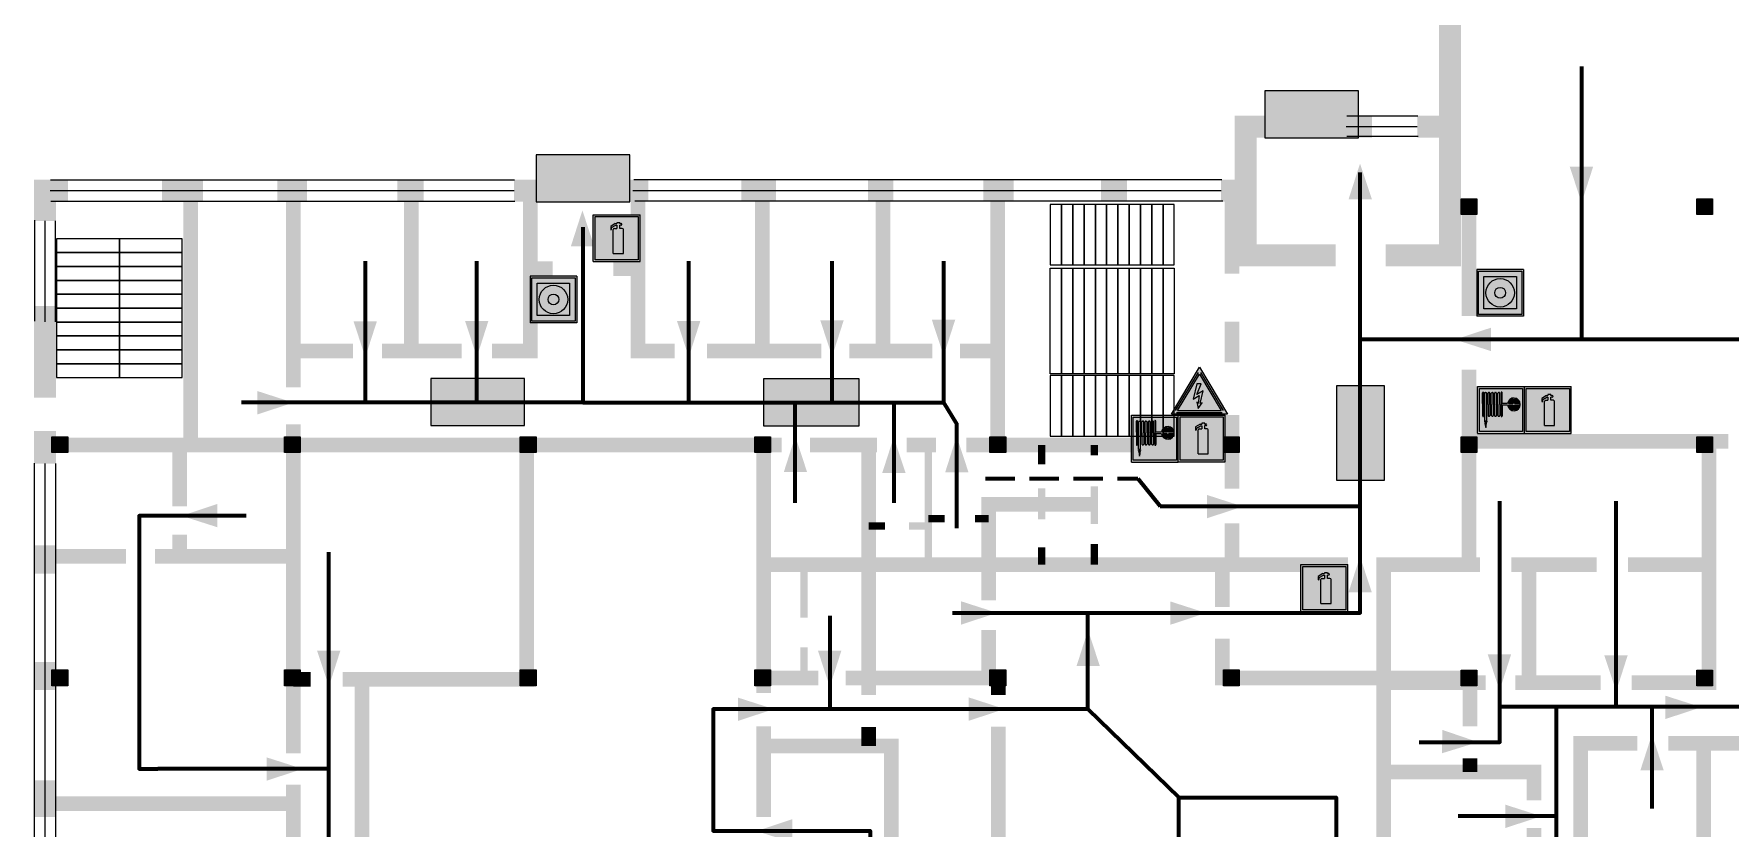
# Model space of a CAD drawing. Header units: millimetres. Extents: x 13810 to 67229, y 12374 to 21950.
# Drawn here: x 23575.4 to 23807.1, y 13911.5 to 14020 of the extents above; entities that cross this region are included whole.
import ezdxf

# ---------------------------------------------------------------- set-up
doc = ezdxf.new("R2010")
doc.units = ezdxf.units.MM
doc.linetypes.add('{ Wide Dash }', pattern=[12, 4, -2, 4, -2])
doc.layers.add('План_Штампы', color=7, linetype='Continuous')

# ---------------------------------------------------------------- blocks, each defined once
blk = doc.blocks.new('A$C54414219')
at = {"true_color": 0xffffff}
h = blk.add_hatch(color=7, dxfattribs=at)
h.paths.add_polyline_path([(2.39, -9.45), (2.39, -18.3), (11.23, -18.3), (11.23, -9.45)], flags=0)
h.paths.add_polyline_path([(10.71, -13.87, -1), (2.92, -13.87, -1)], flags=0)
h.paths.add_polyline_path([(8.3, -13.87, -1), (5.33, -13.87, -1)], flags=0)
h.paths.add_polyline_path([(0.41, -7.47), (0.41, -20.27), (13.21, -20.27), (13.21, -7.47)])
h.paths.add_polyline_path([(0.92, -19.77), (12.71, -19.77), (12.71, -7.98), (0.92, -7.98)], flags=16)
h.paths.add_polyline_path([(11.23, -9.45), (11.23, -18.3), (2.39, -18.3), (2.39, -9.45)], flags=0)
at = {"lineweight": 5}
h = blk.add_hatch(color=242, dxfattribs=at)
h.paths.add_polyline_path([(12.71, -7.98), (0.92, -7.98), (0.92, -19.77), (12.71, -19.77)])
h.paths.add_polyline_path([(11.23, -18.3), (2.39, -18.3), (2.39, -9.45), (11.23, -9.45)], flags=16)
h.paths.add_polyline_path([(10.71, -13.87, -1), (2.92, -13.87, -1)], flags=0)
h.paths.add_polyline_path([(8.3, -13.87, -1), (5.33, -13.87, -1)], flags=0)
at = {"true_color": 0xffffff}
h = blk.add_hatch(color=7, dxfattribs=at)
h.paths.add_polyline_path([(2.39, -9.45), (2.39, -18.3), (11.23, -18.3), (11.23, -9.45)])
h.paths.add_polyline_path([(10.71, -13.87, -1), (2.92, -13.87, -1)], flags=16)
h.paths.add_polyline_path([(8.3, -13.87, -1), (5.33, -13.87, -1)], flags=0)
at = {"lineweight": 5}
h = blk.add_hatch(color=242, dxfattribs=at)
h.paths.add_polyline_path([(2.92, -13.87, 1), (10.71, -13.87, 1)])
h.paths.add_polyline_path([(8.3, -13.87, -1), (5.33, -13.87, -1)], flags=16)
at = {"color": 242, "lineweight": 5}
for p, q in [((0.41, -20.27), (0.41, -7.47)), ((0.41, -7.47), (13.21, -7.47)), ((0.41, -7.47), (13.21, -7.47)), ((13.21, -20.27), (13.21, -7.47)), ((0.41, -20.27), (13.21, -20.27))]:
    blk.add_line(p, q, dxfattribs=at)
for points in [[(0.92, -7.98), (12.71, -7.98), (12.71, -19.77), (0.92, -19.77)], [(2.39, -9.45), (11.23, -9.45), (11.23, -18.3), (2.39, -18.3)]]:
    blk.add_lwpolyline(points, close=True, dxfattribs=at)
for radius in [3.89, 1.49]:
    blk.add_circle((6.81, -13.87), radius, dxfattribs=at)
blk = doc.blocks.new('A$C37112FD5')
at = {"true_color": 0xf5f5ff}
h = blk.add_hatch(color=7, dxfattribs=at)
h.dxf.hatch_style = 1
h.paths.add_polyline_path([(12.8, -7.4), (0, -7.4), (0, -20.2), (12.8, -20.2)])
h.paths.add_polyline_path([(12.29, -7.91), (12.29, -19.69), (0.51, -19.69), (0.51, -7.91)], flags=16)
h.paths.add_polyline_path([(4.98, -9.04, -0.42597), (5.17, -9.22), (5.17, -12.25), (5.17, -15.29, -0.432244), (4.98, -15.47), (4.83, -15.47, -0.42597), (4.64, -15.29), (4.64, -12.25), (4.64, -9.22, -0.432244), (4.83, -9.04)], flags=0)
h.paths.add_polyline_path([(4.28, -9.22), (4.28, -12.25), (4.28, -15.29, -0.432244), (4.09, -15.47), (3.94, -15.47, -0.42597), (3.75, -15.29), (3.75, -12.25), (3.75, -9.22, -0.432244), (3.94, -9.04), (4.09, -9.04, -0.42597)], flags=0)
h.paths.add_polyline_path([(5.72, -9.04), (5.87, -9.04, -0.42597), (6.06, -9.22), (6.06, -12.25), (6.06, -15.29, -0.432244), (5.87, -15.47), (5.72, -15.47, -0.42597), (5.53, -15.29), (5.53, -12.25), (5.53, -9.22, -0.432244)], flags=0)
h.paths.add_polyline_path([(6.42, -8.9), (6.5, -8.9, -0.42597), (6.69, -9.08), (6.69, -12.03), (8.21, -12.03, -15.824349), (8.21, -12.47), (6.69, -12.47), (6.69, -15.42, -0.432244), (6.5, -15.6), (6.42, -15.6)], flags=0)
h.paths.add_polyline_path([(3.39, -9.22), (3.39, -12.25), (3.39, -15.29, -0.432244), (3.2, -15.47), (3.05, -15.47, -0.42597), (2.85, -15.29), (2.85, -12.25), (2.85, -9.22, -0.432244), (3.05, -9.04), (3.2, -9.04, -0.42597)], flags=0)
h.paths.add_polyline_path([(2.5, -9.22), (2.5, -16.71), (1.96, -16.71), (1.96, -9.22, -0.432244), (2.15, -9.04), (2.31, -9.04, -0.42597)], flags=0)
h.paths.add_polyline_path([(1.61, -8.9), (1.61, -15.6), (1.57, -15.6, -0.42597), (1.37, -15.42), (1.37, -12.03), (1.37, -9.09, -0.432244), (1.57, -8.9)], flags=0)
h.paths.add_polyline_path([(9.76, -10.81), (9.76, -12.03), (8.49, -12.03, -0.336371)], flags=0)
h.paths.add_polyline_path([(8.49, -12.47), (9.76, -12.47), (9.76, -13.7, -0.336371)], flags=0)
h.paths.add_polyline_path([(10.11, -10.81, -0.336371), (11.38, -12.03), (10.11, -12.03)], flags=0)
h.paths.add_polyline_path([(10.11, -12.47), (11.38, -12.47, -0.336371), (10.11, -13.7)], flags=0)
h.paths.add_polyline_path([(2.5, -16.84), (2.5, -17.05), (1.97, -17.05), (1.97, -16.84)], flags=0)
h.paths.add_polyline_path([(2.5, -17.24, -0.033778), (2.24, -18.6, -0.033778), (1.97, -17.24)], flags=0)
h = blk.add_hatch(color=242)
h.dxf.hatch_style = 1
h.paths.add_polyline_path([(12.29, -7.91), (0.51, -7.91), (0.51, -19.69), (12.29, -19.69)])
h.paths.add_polyline_path([(6.42, -15.6), (6.42, -8.9), (6.5, -8.9, -0.42597), (6.69, -9.08), (6.69, -12.03), (8.21, -12.03, -15.824349), (8.21, -12.47), (6.69, -12.47), (6.69, -15.42, -0.432244), (6.5, -15.6)], flags=16)
h.paths.add_polyline_path([(5.87, -15.47), (5.72, -15.47, -0.42597), (5.53, -15.29), (5.53, -12.25), (5.53, -9.22, -0.432244), (5.72, -9.04), (5.87, -9.04, -0.42597), (6.06, -9.22), (6.06, -12.25), (6.06, -15.29, -0.432244)], flags=16)
h.paths.add_polyline_path([(4.98, -15.47), (4.83, -15.47, -0.42597), (4.64, -15.29), (4.64, -12.25), (4.64, -9.22, -0.432244), (4.83, -9.04), (4.98, -9.04, -0.42597), (5.17, -9.22), (5.17, -12.25), (5.17, -15.29, -0.432244)], flags=16)
h.paths.add_polyline_path([(4.09, -15.47), (3.94, -15.47, -0.42597), (3.75, -15.29), (3.75, -12.25), (3.75, -9.22, -0.432244), (3.94, -9.04), (4.09, -9.04, -0.42597), (4.28, -9.22), (4.28, -12.25), (4.28, -15.29, -0.432244)], flags=16)
h.paths.add_polyline_path([(3.2, -15.47), (3.05, -15.47, -0.42597), (2.85, -15.29), (2.85, -12.25), (2.85, -9.22, -0.432244), (3.05, -9.04), (3.2, -9.04, -0.42597), (3.39, -9.22), (3.39, -12.25), (3.39, -15.29, -0.432244)], flags=16)
h.paths.add_polyline_path([(2.5, -17.05), (1.97, -17.05), (1.97, -16.84), (2.5, -16.84)], flags=16)
h.paths.add_polyline_path([(2.5, -17.24, -0.033778), (2.24, -18.6, -0.033778), (1.97, -17.24)], flags=16)
h.paths.add_polyline_path([(2.5, -16.71), (1.96, -16.71), (1.96, -9.22, -0.432244), (2.15, -9.04), (2.31, -9.04, -0.42597), (2.5, -9.22)], flags=16)
h.paths.add_polyline_path([(1.61, -15.6), (1.57, -15.6, -0.42597), (1.37, -15.42), (1.37, -12.03), (1.37, -9.09, -0.432244), (1.57, -8.9), (1.61, -8.9)], flags=16)
h.paths.add_polyline_path([(8.49, -12.47), (9.76, -12.47), (9.76, -13.7, -0.336371)], flags=0)
h.paths.add_polyline_path([(10.11, -13.7), (10.11, -12.47), (11.38, -12.47, -0.336371)], flags=0)
h.paths.add_polyline_path([(8.49, -12.03, -0.336371), (9.76, -10.81), (9.76, -12.03)], flags=0)
h.paths.add_polyline_path([(10.11, -12.03), (10.11, -10.81, -0.336371), (11.38, -12.03)], flags=0)
h = blk.add_hatch(color=7, dxfattribs=at)
h.dxf.hatch_style = 1
h.paths.add_polyline_path([(1.61, -8.9), (1.57, -8.9, 0.432244), (1.37, -9.09), (1.37, -12.03), (1.37, -15.42, 0.42597), (1.57, -15.6), (1.61, -15.6)])
h.paths.add_polyline_path([(2.5, -9.22, 0.42597), (2.31, -9.04), (2.15, -9.04, 0.432244), (1.96, -9.22), (1.96, -16.71), (2.5, -16.71)])
h.paths.add_polyline_path([(2.5, -16.84), (1.97, -16.84), (1.97, -17.05), (2.5, -17.05)])
h.paths.add_polyline_path([(2.5, -17.24), (1.97, -17.24, 0.033778), (2.24, -18.6, 0.033778)])
h.paths.add_polyline_path([(3.39, -12.25), (3.39, -9.22, 0.42597), (3.2, -9.04), (3.05, -9.04, 0.432244), (2.85, -9.22), (2.85, -12.25), (2.85, -15.29, 0.42597), (3.05, -15.47), (3.2, -15.47, 0.432244), (3.39, -15.29)])
h.paths.add_polyline_path([(4.28, -12.25), (4.28, -9.22, 0.42597), (4.09, -9.04), (3.94, -9.04, 0.432244), (3.75, -9.22), (3.75, -12.25), (3.75, -15.29, 0.42597), (3.94, -15.47), (4.09, -15.47, 0.432244), (4.28, -15.29)])
h.paths.add_polyline_path([(5.17, -12.25), (5.17, -9.22, 0.42597), (4.98, -9.04), (4.83, -9.04, 0.432244), (4.64, -9.22), (4.64, -12.25), (4.64, -15.29, 0.42597), (4.83, -15.47), (4.98, -15.47, 0.432244), (5.17, -15.29)])
h.paths.add_polyline_path([(6.06, -12.25), (6.06, -9.22, 0.42597), (5.87, -9.04), (5.72, -9.04, 0.432244), (5.53, -9.22), (5.53, -12.25), (5.53, -15.29, 0.42597), (5.72, -15.47), (5.87, -15.47, 0.432244), (6.06, -15.29)])
h.paths.add_polyline_path([(6.69, -12.47), (8.21, -12.47, 15.824349), (8.21, -12.03), (6.69, -12.03), (6.69, -9.08, 0.42597), (6.5, -8.9), (6.42, -8.9), (6.42, -15.6), (6.5, -15.6, 0.432244), (6.69, -15.42)])
h.paths.add_polyline_path([(8.49, -12.47), (9.76, -12.47), (9.76, -13.7, -0.336371)], flags=16)
h.paths.add_polyline_path([(8.49, -12.03, -0.336371), (9.76, -10.81), (9.76, -12.03)], flags=16)
h.paths.add_polyline_path([(10.11, -12.47), (11.38, -12.47, -0.336371), (10.11, -13.7)], flags=16)
h.paths.add_polyline_path([(10.11, -12.03), (10.11, -10.81, -0.336371), (11.38, -12.03)], flags=16)
h = blk.add_hatch(color=242)
h.dxf.hatch_style = 1
h.paths.add_polyline_path([(9.76, -10.81, 0.336371), (8.49, -12.03), (9.76, -12.03)])
h.paths.add_polyline_path([(10.11, -10.81), (10.11, -12.03), (11.38, -12.03, 0.336371)])
h.paths.add_polyline_path([(11.38, -12.47), (10.11, -12.47), (10.11, -13.7, 0.336371)])
h.paths.add_polyline_path([(9.76, -12.47), (8.49, -12.47, 0.336371), (9.76, -13.7)])
at = {"color": 242, "lineweight": 5}
for p, q in [((0, -20.2), (0, -7.4)), ((0, -7.4), (12.8, -7.4)), ((1.37, -12.03), (1.37, -9.08)), ((1.57, -8.9), (1.61, -8.9)), ((1.61, -8.9), (1.61, -15.6)), ((1.96, -16.71), (1.96, -9.22)), ((2.15, -9.04), (2.31, -9.04)), ((2.5, -16.71), (2.5, -9.22)), ((2.85, -12.25), (2.85, -9.22)), ((3.05, -9.04), (3.2, -9.04)), ((3.39, -12.25), (3.39, -9.22)), ((3.75, -12.25), (3.75, -9.22)), ((3.94, -9.04), (4.09, -9.04)), ((4.28, -12.25), (4.28, -9.22)), ((4.64, -12.25), (4.64, -9.22)), ((4.83, -9.04), (4.98, -9.04)), ((5.17, -12.25), (5.17, -9.22)), ((5.53, -12.25), (5.53, -9.22)), ((5.72, -9.04), (5.87, -9.04)), ((6.06, -12.25), (6.06, -9.22)), ((6.42, -8.9), (6.42, -15.6)), ((6.5, -8.9), (6.42, -8.9)), ((6.69, -12.03), (6.69, -9.08)), ((12.8, -20.2), (12.8, -7.4)), ((1.37, -12.03), (1.37, -15.42)), ((2.85, -12.25), (2.85, -15.29)), ((3.39, -12.25), (3.39, -15.29)), ((3.75, -12.25), (3.75, -15.29)), ((4.28, -12.25), (4.28, -15.29)), ((4.64, -12.25), (4.64, -15.29)), ((5.17, -12.25), (5.17, -15.29)), ((5.53, -12.25), (5.53, -15.29)), ((6.06, -12.25), (6.06, -15.29)), ((8.21, -12.03), (6.69, -12.03)), ((8.21, -12.47), (6.69, -12.47)), ((6.69, -12.47), (6.69, -15.42)), ((9.76, -12.03), (8.49, -12.03)), ((9.76, -12.47), (8.49, -12.47)), ((9.76, -10.81), (9.76, -12.03)), ((9.76, -12.47), (9.76, -13.7)), ((10.11, -10.81), (10.11, -12.03)), ((11.38, -12.03), (10.11, -12.03)), ((11.38, -12.47), (10.11, -12.47)), ((10.11, -12.47), (10.11, -13.7)), ((1.57, -15.6), (1.61, -15.6)), ((1.96, -16.71), (2.5, -16.71)), ((1.97, -16.84), (2.5, -16.84)), ((1.97, -17.05), (1.97, -16.84)), ((2.5, -17.05), (1.97, -17.05)), ((1.97, -17.24), (2.5, -17.24)), ((2.5, -16.84), (2.5, -17.05)), ((3.05, -15.47), (3.2, -15.47)), ((3.94, -15.47), (4.09, -15.47)), ((4.83, -15.47), (4.98, -15.47)), ((5.72, -15.47), (5.87, -15.47)), ((6.42, -15.6), (6.5, -15.6)), ((0, -20.2), (12.8, -20.2))]:
    blk.add_line(p, q, dxfattribs=at)
blk.add_lwpolyline([(0.51, -7.91), (12.29, -7.91), (12.29, -19.69), (0.51, -19.69)], close=True, dxfattribs=at)
for centre, radius, start, end in [((1.56, -9.09), 0.182, 87.1027, 180.6071), ((2.15, -9.22), 0.182, 87.1027, 180.6071), ((2.32, -9.22), 0.182, 359.3929, 92.8973), ((3.04, -9.22), 0.182, 87.1027, 180.6071), ((3.21, -9.22), 0.182, 359.3929, 92.8973), ((3.93, -9.22), 0.182, 87.1027, 180.6071), ((4.1, -9.22), 0.182, 359.3929, 92.8973), ((4.82, -9.22), 0.182, 87.1027, 180.6071), ((4.99, -9.22), 0.182, 359.3929, 92.8973), ((5.71, -9.22), 0.182, 87.1027, 180.6071), ((5.88, -9.22), 0.182, 359.3929, 92.8973), ((6.51, -9.09), 0.182, 359.3929, 92.8973), ((9.93, -12.25), 1.74, 187.2319, 172.7681), ((9.93, -12.25), 1.46, 96.9927, 171.3585), ((9.93, -12.25), 1.46, 188.6415, 263.0073), ((9.93, -12.25), 1.46, 8.6415, 83.0073), ((9.93, -12.25), 1.46, 276.9927, 351.3585), ((1.56, -15.42), 0.182, 179.3929, 272.8973), ((12.17, -15.98), 10.27, 187.041, 194.7793), ((-7.7, -15.98), 10.27, 345.2207, 352.959), ((3.04, -15.29), 0.182, 179.3929, 272.8973), ((3.21, -15.29), 0.182, 267.1027, 0.6071), ((3.93, -15.29), 0.182, 179.3929, 272.8973), ((4.1, -15.29), 0.182, 267.1027, 0.6071), ((4.82, -15.29), 0.182, 179.3929, 272.8973), ((4.99, -15.29), 0.182, 267.1027, 0.6071), ((5.71, -15.29), 0.182, 179.3929, 272.8973), ((5.88, -15.29), 0.182, 267.1027, 0.6071), ((6.51, -15.42), 0.182, 267.1027, 0.6071)]:
    blk.add_arc(centre, radius, start, end, dxfattribs=at)
blk = doc.blocks.new('A$C3AD82952')
at = {"true_color": 0xf5f5ff}
h = blk.add_hatch(color=7, dxfattribs=at)
h.dxf.hatch_style = 1
h.paths.add_polyline_path([(8.21, 8.73, 0.414214), (7.89, 9.05), (7.22, 9.05), (7.22, 9.92), (7.59, 9.92, 1), (7.57, 10.36), (7.22, 10.36), (7.22, 10.6), (6.43, 10.6), (6.43, 10.36), (6.01, 10.36), (4.74, 9.59), (4.74, 8.69), (4.98, 8.73), (4.98, 9.26), (6.12, 9.91), (6.43, 9.91), (6.43, 9.05), (5.76, 9.05, 0.414214), (5.44, 8.73), (5.44, 2.2), (8.21, 2.2)], flags=0)
h.paths.add_polyline_path([(12.8, 12.8), (0, 12.8), (0, 0), (12.8, 0)])
h.paths.add_polyline_path([(0.51, 12.29), (12.29, 12.29), (12.29, 0.51), (0.51, 0.51)], flags=16)
h.paths.add_polyline_path([(4.74, 9.59), (6.01, 10.36), (6.43, 10.36), (6.43, 10.6), (7.22, 10.6), (7.22, 10.36), (7.59, 10.36, -0.94586), (7.59, 9.92), (7.22, 9.92), (7.22, 9.05), (7.89, 9.05, -0.414214), (8.21, 8.73), (8.21, 2.2), (5.44, 2.2), (5.44, 8.73, -0.414214), (5.76, 9.05), (6.43, 9.05), (6.43, 9.91), (6.12, 9.91), (4.98, 9.26), (4.98, 8.73), (4.74, 8.69)], flags=0)
h = blk.add_hatch(color=242)
h.dxf.hatch_style = 1
h.paths.add_polyline_path([(12.29, 12.29), (0.51, 12.29), (0.51, 0.51), (12.29, 0.51)])
h.paths.add_polyline_path([(4.74, 8.69), (4.74, 9.59), (6.01, 10.36), (6.43, 10.36), (6.43, 10.6), (7.22, 10.6), (7.22, 10.36), (7.59, 10.36, -0.94586), (7.59, 9.92), (7.22, 9.92), (7.22, 9.05), (7.89, 9.05, -0.414214), (8.21, 8.73), (8.21, 2.2), (5.44, 2.2), (5.44, 8.73, -0.414214), (5.76, 9.05), (6.43, 9.05), (6.43, 9.91), (6.12, 9.91), (4.98, 9.26), (4.98, 8.73)], flags=16)
h = blk.add_hatch(color=7, dxfattribs=at)
h.dxf.hatch_style = 1
h.paths.add_polyline_path([(8.21, 8.73, 0.414214), (7.89, 9.05), (7.22, 9.05), (7.22, 9.92), (7.59, 9.92, 1), (7.57, 10.36), (7.22, 10.36), (7.22, 10.6), (6.43, 10.6), (6.43, 10.36), (6.01, 10.36), (4.74, 9.59), (4.74, 8.69), (4.98, 8.73), (4.98, 9.26), (6.12, 9.91), (6.43, 9.91), (6.43, 9.05), (5.76, 9.05, 0.414214), (5.44, 8.73), (5.44, 2.2), (8.21, 2.2)])
at = {"color": 242, "lineweight": 5}
for p, q in [((0, 0), (0, 12.8)), ((0, 12.8), (12.8, 12.8)), ((6.01, 10.36), (4.74, 9.59)), ((4.74, 9.59), (4.74, 8.69)), ((4.98, 9.26), (6.12, 9.91)), ((6.01, 10.36), (6.43, 10.36)), ((6.12, 9.91), (6.43, 9.91)), ((7.22, 10.6), (6.43, 10.6)), ((6.43, 10.6), (6.43, 10.36)), ((6.43, 9.91), (6.43, 9.05)), ((7.22, 10.36), (7.22, 10.6)), ((7.59, 10.36), (7.22, 10.36)), ((7.22, 9.05), (7.22, 9.92)), ((7.59, 9.92), (7.22, 9.92)), ((12.8, 0), (12.8, 12.8)), ((4.74, 8.69), (4.98, 8.73)), ((4.98, 8.73), (4.98, 9.26)), ((5.44, 2.2), (5.44, 8.73)), ((5.76, 9.05), (6.43, 9.05)), ((7.89, 9.05), (7.22, 9.05)), ((8.21, 2.2), (8.21, 8.73)), ((0, 0), (12.8, 0)), ((5.44, 2.2), (8.21, 2.2))]:
    blk.add_line(p, q, dxfattribs=at)
blk.add_lwpolyline([(0.51, 12.29), (12.29, 12.29), (12.29, 0.51), (0.51, 0.51)], close=True, dxfattribs=at)
for centre, radius, start, end in [((7.58, 10.14), 0.223, 273.1875, 86.8125), ((5.76, 8.73), 0.32, 90, 180), ((7.89, 8.73), 0.32, 0, 90)]:
    blk.add_arc(centre, radius, start, end, dxfattribs=at)
blk = doc.blocks.new('A$C32E8229D')
at = {"true_color": 0xffffff}
blk.add_hatch(color=7, dxfattribs=at).paths.add_polyline_path([(0, 0), (0, -8), (16, -8), (16, 0)])
h = blk.add_hatch(color=126)
h.paths.add_polyline_path([(0.2, -0.2), (15.8, -0.2), (15.8, -7.8), (0.2, -7.8)])
h.paths.add_polyline_path([(13.49, -2.05), (12.08, -2.05), (11.37, -2.63, 0.162397), (11.29, -2.84), (11.29, -3.63), (10.35, -3.63), (10.35, -4.05), (11.68, -4.05), (11.68, -3.48), (12.26, -4.28), (11.29, -5.1), (11.29, -6.78), (11.85, -6.78), (11.85, -5.44), (12.8, -4.64), (12.8, -5.94), (14.46, -5.94), (14.46, -5.39), (13.45, -5.39), (13.45, -3.97), (12.46, -2.59), (13.15, -2.59), (13.69, -3.34), (14.18, -3)], flags=16)
h.paths.add_polyline_path([(10.74, -1.82, 1), (11.8, -1.82, 1)], flags=16)
h.paths.add_polyline_path([(9.39, -3.59), (5.99, -3.59), (6.56, -3.03), (5.91, -3.03), (5.1, -3.83), (5.91, -4.64), (6.56, -4.64), (5.99, -4.09), (9.39, -4.09)], flags=16)
h.paths.add_polyline_path([(4.29, -1.08), (1.72, -1.08), (1.72, -6.6), (4.29, -6.6)], flags=16)
at = {"color": 126}
blk.add_lwpolyline([(16, -8), (0, -8), (0, 0), (16, 0)], close=True, dxfattribs=at)
blk = doc.blocks.new('A$C7B4425F7')
at = {"true_color": 0xffffff}
blk.add_hatch(color=7, dxfattribs=at).paths.add_polyline_path([(0, 0), (-16, 0), (-16, -8), (0, -8)])
h = blk.add_hatch(color=126)
h.paths.add_polyline_path([(-0.2, -0.2), (-15.8, -0.2), (-15.8, -7.8), (-0.2, -7.8)])
h.paths.add_polyline_path([(-11.76, -2.03), (-11.76, -3.66), (-11.17, -3.66, -0.568275), (-11.17, -6.18), (-12.58, -6.18), (-12.58, -2.03)], flags=16)
h.paths.add_polyline_path([(-13.33, -4.12, -0.495768), (-13.59, -6.18), (-15.03, -6.18), (-15.03, -2.03), (-13.59, -2.03, -0.487973)], flags=16)
h.paths.add_polyline_path([(-10.25, -2.03), (-9.48, -2.03), (-9.48, -6.18), (-10.25, -6.18)], flags=16)
h.paths.add_polyline_path([(-13.84, -3.69), (-14.24, -3.69), (-14.24, -3.03), (-13.9, -3.03, -0.692621)], flags=0)
h.paths.add_polyline_path([(-9.15, -2.03), (-8.4, -2.03), (-8.04, -3.07), (-7.68, -2.03), (-6.93, -2.03), (-7.64, -4.1), (-6.93, -6.18), (-7.68, -6.18), (-8.04, -5.14), (-8.4, -6.18), (-9.15, -6.18), (-8.44, -4.1)], flags=16)
h.paths.add_polyline_path([(-11.76, -4.46), (-11.42, -4.46, -0.692621), (-11.36, -5.12), (-11.76, -5.12)], flags=0)
h.paths.add_polyline_path([(-13.9, -5.2), (-14.24, -5.2), (-14.24, -4.55), (-13.84, -4.55, -0.708038)], flags=0)
edge = h.paths.add_edge_path(flags=16)
edge.add_ellipse((-5.51, -4.08), major_axis=(0, 2.05), ratio=0.586184, start_angle=0, end_angle=360)
edge = h.paths.add_edge_path(flags=0)
edge.add_ellipse((-5.51, -4.08), major_axis=(0, 1.14), ratio=0.454828, start_angle=0, end_angle=360)
h.paths.add_polyline_path([(-4.13, -4.96, 0.377264), (-3.48, -4.52, 0.0555), (-3.16, -2.03), (-1.66, -2.03), (-1.66, -4.96), (-0.96, -4.96), (-0.96, -7.01), (-1.75, -7.01), (-1.75, -6.18), (-3.3, -6.18), (-3.3, -7.02), (-4.13, -7.02)], flags=16)
h.paths.add_polyline_path([(-2.73, -2.91), (-2.28, -2.91), (-2.28, -4.96), (-3.05, -4.96, 0.079136)], flags=0)
at = {"color": 126}
blk.add_lwpolyline([(-16, -8), (0, -8), (0, 0), (-16, 0)], close=True, dxfattribs=at)
blk = doc.blocks.new('A$C3E6D3DDE')
at = {"lineweight": 5}
h = blk.add_hatch(color=40, dxfattribs=at)
h.paths.add_polyline_path([(24.1, 1.45), (16.46, -11.35), (31.74, -11.35)])
h.paths.add_polyline_path([(24.09, -0.46), (30.03, -10.41), (18.14, -10.41)], flags=16)
h.paths.add_polyline_path([(24.54, -3.08), (23.41, -6.02), (25.13, -5.01), (24.33, -8.5), (24.82, -8.27), (23.79, -9.86), (23.4, -8.04), (23.8, -8.43), (24.04, -6.29), (22.39, -7.25), (23.44, -3.08)], flags=0)
h = blk.add_hatch(color=256, dxfattribs=at)
h.paths.add_polyline_path([(24.37, 0.03, 0.567511), (23.82, 0.03), (17.59, -10.4, 0.582454), (17.86, -10.88), (30.32, -10.88, 0.582149), (30.6, -10.4)])
h.paths.add_polyline_path([(24.09, -0.46), (18.14, -10.41), (30.03, -10.41)], flags=16)
h.paths.add_polyline_path([(24.54, -3.08), (23.41, -6.02), (25.13, -5.01), (24.33, -8.5), (24.82, -8.27), (23.79, -9.86), (23.4, -8.04), (23.8, -8.43), (24.04, -6.29), (22.39, -7.25), (23.44, -3.08)], flags=0)
h = blk.add_hatch(color=40, dxfattribs=at)
h.paths.add_polyline_path([(24.09, -0.46), (18.14, -10.41), (30.03, -10.41)])
h.paths.add_polyline_path([(24.82, -8.27), (23.79, -9.86), (23.4, -8.04), (23.8, -8.43), (24.04, -6.29), (22.39, -7.25), (23.44, -3.08), (24.54, -3.08), (23.41, -6.02), (25.13, -5.01), (24.33, -8.5)], flags=16)
at = {"color": 40, "lineweight": 5}
for p, q in [((16.46, -11.35), (24.1, 1.45)), ((24.1, 1.45), (31.74, -11.35))]:
    blk.add_line(p, q, dxfattribs=at)
at = {"lineweight": 5}
for p, q in [((17.59, -10.4), (23.82, 0.03)), ((24.37, 0.03), (30.6, -10.4)), ((18.14, -10.41), (24.09, -0.46)), ((23.44, -3.08), (22.39, -7.25)), ((23.41, -6.02), (24.54, -3.08)), ((24.54, -3.08), (23.44, -3.08)), ((24.09, -0.46), (30.03, -10.41)), ((22.39, -7.25), (24.04, -6.29)), ((23.8, -8.43), (23.4, -8.04)), ((23.4, -8.04), (23.79, -9.86)), ((25.13, -5.01), (23.41, -6.02)), ((23.79, -9.86), (24.82, -8.27)), ((24.04, -6.29), (23.8, -8.43)), ((24.33, -8.5), (25.13, -5.01)), ((24.82, -8.27), (24.33, -8.5)), ((17.86, -10.88), (30.32, -10.88)), ((18.14, -10.41), (30.03, -10.41))]:
    blk.add_line(p, q, dxfattribs=at)
at = {"color": 50, "lineweight": 5}
blk.add_line((31.74, -11.35), (16.46, -11.35), dxfattribs=at)

msp = doc.modelspace()

# ---------------------------------------------------------------- hatches: boundary and pattern name
at = {"lineweight": 0}
h = msp.add_hatch(color=256, dxfattribs=at)
h.dxf.hatch_style = 1
h.paths.add_polyline_path([(23770.34, 13995.3), (23772.5, 13995.3), (23772.5, 13997.46), (23770.34, 13997.46)])
h = msp.add_hatch(color=256, dxfattribs=at)
h.dxf.hatch_style = 1
h.paths.add_polyline_path([(23802.51, 13995.3), (23804.67, 13995.3), (23804.67, 13997.46), (23802.51, 13997.46)])
h = msp.add_hatch(color=256, dxfattribs=at)
h.dxf.hatch_style = 1
h.paths.add_polyline_path([(23577.89, 13962.8), (23580.05, 13962.8), (23580.05, 13964.95), (23577.89, 13964.95)])
h = msp.add_hatch(color=256, dxfattribs=at)
h.dxf.hatch_style = 1
h.paths.add_polyline_path([(23609.63, 13962.8), (23611.79, 13962.8), (23611.79, 13964.95), (23609.63, 13964.95)])
h = msp.add_hatch(color=256, dxfattribs=at)
h.dxf.hatch_style = 1
h.paths.add_polyline_path([(23641.84, 13962.8), (23644, 13962.8), (23644, 13964.95), (23641.84, 13964.95)])
h = msp.add_hatch(color=256, dxfattribs=at)
h.dxf.hatch_style = 1
h.paths.add_polyline_path([(23673.86, 13962.8), (23676.01, 13962.8), (23676.01, 13964.95), (23673.86, 13964.95)])
h = msp.add_hatch(color=256, dxfattribs=at)
h.dxf.hatch_style = 1
h.paths.add_polyline_path([(23705.99, 13962.8), (23708.14, 13962.8), (23708.14, 13964.95), (23705.99, 13964.95)])
h = msp.add_hatch(color=256, dxfattribs=at)
h.dxf.hatch_style = 1
h.paths.add_polyline_path([(23737.87, 13962.8), (23740.03, 13962.8), (23740.03, 13964.95), (23737.87, 13964.95)])
h = msp.add_hatch(color=256, dxfattribs=at)
h.dxf.hatch_style = 1
h.paths.add_polyline_path([(23770.34, 13962.8), (23772.5, 13962.8), (23772.5, 13964.95), (23770.34, 13964.95)])
h = msp.add_hatch(color=256, dxfattribs=at)
h.dxf.hatch_style = 1
h.paths.add_polyline_path([(23802.51, 13962.8), (23804.67, 13962.8), (23804.67, 13964.95), (23802.51, 13964.95)])
h = msp.add_hatch(color=256, dxfattribs=at)
h.dxf.hatch_style = 1
h.paths.add_polyline_path([(23577.89, 13930.96), (23580.05, 13930.96), (23580.05, 13933.12), (23577.89, 13933.12)])
h = msp.add_hatch(color=256, dxfattribs=at)
h.dxf.hatch_style = 1
h.paths.add_polyline_path([(23609.63, 13930.96), (23611.79, 13930.96), (23611.79, 13933.12), (23609.63, 13933.12)])
h = msp.add_hatch(color=256, dxfattribs=at)
h.dxf.hatch_style = 1
h.paths.add_polyline_path([(23641.84, 13930.96), (23644, 13930.96), (23644, 13933.12), (23641.84, 13933.12)])
h = msp.add_hatch(color=256, dxfattribs=at)
h.dxf.hatch_style = 1
h.paths.add_polyline_path([(23673.86, 13930.96), (23676.01, 13930.96), (23676.01, 13933.12), (23673.86, 13933.12)])
h = msp.add_hatch(color=256, dxfattribs=at)
h.dxf.hatch_style = 1
h.paths.add_polyline_path([(23705.99, 13930.96), (23708.14, 13930.96), (23708.14, 13933.12), (23705.99, 13933.12)])
h = msp.add_hatch(color=256, dxfattribs=at)
h.dxf.hatch_style = 1
h.paths.add_polyline_path([(23737.87, 13930.96), (23740.03, 13930.96), (23740.03, 13933.12), (23737.87, 13933.12)])
h = msp.add_hatch(color=256, dxfattribs=at)
h.dxf.hatch_style = 1
h.paths.add_polyline_path([(23770.34, 13930.95), (23772.5, 13930.95), (23772.5, 13933.1), (23770.34, 13933.1)])
h = msp.add_hatch(color=256, dxfattribs=at)
h.dxf.hatch_style = 1
h.paths.add_polyline_path([(23802.51, 13930.95), (23804.67, 13930.95), (23804.67, 13933.1), (23802.51, 13933.1)])

# ---------------------------------------------------------------- linework, layer by layer
for points, const_width in [([(23768.8, 14007.28), (23768.8, 14062.78), (23773.48, 14062.78)], 3), ([(23737.54, 13998.54), (23740.9, 13998.54), (23740.9, 14007.28), (23745.63, 14007.28)], 3), ([(23753.93, 14007.28), (23758.16, 14007.28)], 3), ([(23764.34, 14007.28), (23768.8, 14007.28), (23768.8, 13989.73), (23760.03, 13989.73)], 3), ([(23596.85, 13963.85), (23596.85, 13999.67)], 2), ([(23576.92, 13994.42), (23576.92, 13998.54), (23580.06, 13998.54)], 3), ([(23592.91, 13998.54), (23598.51, 13998.54)], 3), ([(23608.67, 13998.54), (23612.7, 13998.54)], 3), ([(23619.02, 13976.68), (23610.83, 13976.68), (23610.83, 13971.72), (23610.83, 13998.54)], 2), ([(23625.04, 13998.54), (23628.67, 13998.54)], 3), ([(23626.98, 13976.68), (23626.98, 13998.23)], 2), ([(23646.28, 13987.9), (23643.22, 13987.9), (23643.22, 13999.05), (23643.22, 13976.68), (23638, 13976.68)], 2), ([(23641, 13998.54), (23646.89, 13998.54)], 3), ([(23654.63, 13998.54), (23659.31, 13998.54)], 3), ([(23662.93, 13976.68), (23657.9, 13976.68), (23657.9, 13999.02)], 2), ([(23672.05, 13998.54), (23676.77, 13998.54)], 3), ([(23674.9, 13976.68), (23674.9, 13998.54)], 2), ([(23689.32, 13998.54), (23692.8, 13998.54)], 3), ([(23691.38, 13976.68), (23691.38, 13998.54)], 2), ([(23707.05, 13963.85), (23707.05, 13999.29), (23707.05, 13976.68), (23701.88, 13976.68)], 2), ([(23705.1, 13998.54), (23709.23, 13998.54)], 3), ([(23721.15, 13998.54), (23724.72, 13998.54)], 3), ([(23739.06, 13987.25), (23739.06, 13998.04)], 2), ([(23753.19, 13989.73), (23740.9, 13989.73), (23740.9, 13998.54)], 3), ([(23771.42, 13981.43), (23771.42, 13996.14)], 2), ([(23657.9, 13987.9), (23654.55, 13987.9)], 2), ([(23576.92, 13970.32), (23576.92, 13982.83)], 3), ([(23739.06, 13975.11), (23739.06, 13980.67)], 2), ([(23633.86, 13976.68), (23622.98, 13976.68)], 2), ([(23682.94, 13976.68), (23667.33, 13976.68)], 2), ([(23698.11, 13976.68), (23686.8, 13976.68)], 2), ([(23806.82, 13964.32), (23771.42, 13964.32), (23771.42, 13974.14)], 2), ([(23702.76, 13963.85), (23739.06, 13963.85), (23739.06, 13967.91)], 2), ([(23576.92, 13961.3), (23576.92, 13965.77)], 3), ([(23610.83, 13966.64), (23610.83, 13921.72)], 2), ([(23677.56, 13963.85), (23576.61, 13963.85)], 2), ([(23595.32, 13963.85), (23595.32, 13955.46)], 2), ([(23620.22, 13931.83), (23642.72, 13931.83), (23642.72, 13963.99)], 2), ([(23675.08, 13930), (23675.08, 13963.85), (23677.56, 13963.85)], 2), ([(23681.39, 13963.85), (23690.55, 13963.85)], 2), ([(23689.43, 13929.7), (23689.43, 13963.85)], 2), ([(23694.59, 13963.85), (23698.64, 13963.85)], 2), ([(23697.57, 13963.85), (23697.57, 13947.51), (23697.57, 13947.51), (23697.57, 13952.79), (23694.91, 13952.79)], 1), ([(23713.06, 13963.85), (23713.06, 13961.19)], 1), ([(23720.22, 13963.85), (23720.22, 13962.44)], 1), ([(23739.06, 13963.85), (23739.06, 13957.89)], 2), ([(23771.42, 13964.32), (23771.42, 13947.51), (23772.9, 13947.51)], 2), ([(23804.2, 13947.51), (23804.2, 13964.32)], 2), ([(23720.22, 13958.21), (23720.22, 13953.06)], 1), ([(23720.22, 13955.72), (23705.8, 13955.72), (23705.8, 13942.64)], 2), ([(23713.06, 13957.94), (23713.06, 13953.71)], 1), ([(23697.57, 13953.78), (23699.78, 13953.78)], 1), ([(23705.8, 13953.78), (23703.93, 13953.78)], 1), ([(23739.06, 13947.51), (23739.06, 13953.12)], 2), ([(23595.32, 13948.62), (23595.32, 13951.59)], 2), ([(23689.43, 13952.79), (23691.67, 13952.79)], 1), ([(23576.92, 13946.28), (23576.92, 13950.14)], 3), ([(23588.01, 13948.62), (23577.15, 13948.62)], 2), ([(23610.83, 13948.62), (23591.96, 13948.62)], 2), ([(23713.06, 13947.51), (23713.06, 13949.87)], 1), ([(23720.22, 13947.51), (23720.22, 13950.3)], 1), ([(23754.87, 13947.51), (23675.08, 13947.51)], 2), ([(23680.58, 13947.51), (23680.58, 13940.28)], 1), ([(23737.71, 13947.51), (23737.71, 13941.73)], 2), ([(23759.77, 13931.39), (23759.77, 13947.51), (23771.42, 13947.51), (23759, 13947.51)], 2), ([(23777.18, 13947.51), (23788.86, 13947.51)], 2), ([(23779.61, 13947.51), (23779.61, 13931.39)], 2), ([(23793.12, 13947.51), (23804.2, 13947.51), (23804.2, 13947.51)], 2), ([(23804.2, 13947.51), (23804.2, 13931.39), (23793.64, 13931.39)], 2), ([(23705.8, 13932), (23705.8, 13938.57)], 2), ([(23737.71, 13937.39), (23737.71, 13932.03)], 2), ([(23576.92, 13930.38), (23576.92, 13934.2)], 3), ([(23680.58, 13932.03), (23680.58, 13936.22)], 1), ([(23610.83, 13931.83), (23613.21, 13931.83)], 2), ([(23620.22, 13897.73), (23620.22, 13931.83), (23617.61, 13931.83)], 2), ([(23676.01, 13932.03), (23682.57, 13932.03)], 2), ([(23686.26, 13932.03), (23708.17, 13932.03)], 2), ([(23707.15, 13929.71), (23707.15, 13932.14)], 2), ([(23736.71, 13932.03), (23771.41, 13932.03)], 2), ([(23773.69, 13931.39), (23759.77, 13931.39), (23759.77, 13835.7)], 2), ([(23771.56, 13925.45), (23771.56, 13931.39)], 2), ([(23789.39, 13931.39), (23777.72, 13931.39)], 2), ([(23675.08, 13913.04), (23675.08, 13925.45)], 2), ([(23689.43, 13922.74), (23689.43, 13925.32)], 2), ([(23707.15, 13849.78), (23707.15, 13925.38)], 2), ([(23794.41, 13923.1), (23786.67, 13923.1), (23786.67, 13877.86)], 2), ([(23824.9, 13923.1), (23798.64, 13923.1)], 2), ([(23803.47, 13907.67), (23803.47, 13923.1)], 2), ([(23692.51, 13900.84), (23692.51, 13922.74), (23675.08, 13922.74)], 2), ([(23771.56, 13919.2), (23771.56, 13921.07)], 2), ([(23576.92, 13913.06), (23576.92, 13918.05)], 3), ([(23780.29, 13915.34), (23780.29, 13919.2), (23759.77, 13919.2)], 2), ([(23610.83, 13917.45), (23610.83, 13907.66)], 2), ([(23610.83, 13914.85), (23577.35, 13914.85)], 2), ([(23780.29, 13906.43), (23780.29, 13911.56)], 2)]:
    msp.add_lwpolyline(points, dxfattribs=dict(at, const_width=const_width))
at = {"color": 126, "lineweight": 100, "true_color": 0x008754}
for points in [[(23818.5, 14015.5), (23818.5, 13978.22), (23756.53, 13978.22), (23756.53, 13978.22)], [(23786.8, 13978.22), (23786.8, 14015.5)], [(23700.89, 13940.93), (23756.53, 13940.93), (23756.53, 14001.04)], [(23650.4, 13993.59), (23650.4, 13969.62), (23699.68, 13969.62), (23699.68, 13988.95)], [(23620.71, 13969.62), (23620.71, 13988.95)], [(23635.92, 13969.62), (23635.92, 13988.95)], [(23664.87, 13969.62), (23664.87, 13988.95)], [(23684.46, 13969.62), (23684.46, 13988.95)], [(23650.4, 13969.62), (23603.75, 13969.62)], [(23679.36, 13969.62), (23679.36, 13955.96)], [(23692.88, 13969.62), (23692.88, 13955.96)], [(23701.46, 13952.46), (23701.46, 13966.73), (23699.68, 13969.62)], [(23726.2, 13959.28), (23729.25, 13955.48)], [(23604.39, 13954.18), (23589.79, 13954.18), (23589.79, 13919.62), (23592.36, 13919.62)], [(23729.25, 13955.48), (23756.53, 13955.48)], [(23783.32, 13928.07), (23775.63, 13928.07), (23775.63, 13956.18)], [(23791.51, 13928.07), (23791.51, 13956.18)], [(23615.69, 13873.94), (23615.69, 13949.2)], [(23684.16, 13927.78), (23684.16, 13940.52)], [(23719.36, 13927.78), (23719.36, 13940.93)], [(23719.36, 13927.78), (23716.59, 13927.78), (23668.19, 13927.78), (23668.19, 13911.17), (23689.63, 13911.17), (23689.63, 13889.06)], [(23851.88, 13899.58), (23851.88, 13903.34), (23842.04, 13903.34), (23842.04, 13928.07), (23862.51, 13928.07), (23783.32, 13928.07), (23783.32, 13830.32), (23795.85, 13830.32), (23742.52, 13830.32), (23736.05, 13832.37), (23682.05, 13832.37), (23682.05, 13824.32), (23699.97, 13824.32)], [(23719.36, 13927.78), (23731.76, 13915.69)], [(23764.59, 13923.28), (23775.63, 13923.28), (23775.63, 13928.07)], [(23796.4, 13928.07), (23796.4, 13914.21)], [(23615.69, 13919.62), (23592.36, 13919.62)], [(23731.76, 13851.69), (23731.76, 13851.69), (23731.76, 13915.69), (23753.25, 13915.69), (23753.25, 13884.69)], [(23783.32, 13913.18), (23769.92, 13913.18)]]:
    msp.add_lwpolyline(points, dxfattribs=at)
at = {"lineweight": 0}
for points in [[(23764.34, 14007.28), (23754.62, 14007.28)], [(23764.44, 14008.73), (23754.71, 14008.73)], [(23764.46, 14005.95), (23754.73, 14005.95)], [(23641, 13998.54), (23577.64, 13998.54)], [(23641.06, 14000), (23577.69, 14000)], [(23737.54, 13998.54), (23657.23, 13998.54)], [(23737.64, 14000.03), (23657.34, 14000.03)], [(23641.1, 13997.1), (23577.73, 13997.1)], [(23737.78, 13997.13), (23657.47, 13997.13)], [(23575.5, 13994.53), (23575.5, 13980.74)], [(23576.92, 13994.42), (23576.92, 13980.63)], [(23578.32, 13994.44), (23578.32, 13980.66)], [(23575.46, 13961.34), (23575.46, 13901.1)], [(23576.92, 13961.3), (23576.92, 13901.06)], [(23578.39, 13961.33), (23578.39, 13901.09)]]:
    msp.add_lwpolyline(points, dxfattribs=at)
for points in [[(23715.76, 13996.68), (23714.22, 13996.68), (23714.22, 13988.42), (23715.76, 13988.42)], [(23717.3, 13996.68), (23715.76, 13996.68), (23715.76, 13988.42), (23717.3, 13988.42)], [(23718.84, 13996.68), (23717.3, 13996.68), (23717.3, 13988.42), (23718.84, 13988.42)], [(23720.38, 13996.68), (23718.84, 13996.68), (23718.84, 13988.42), (23720.38, 13988.42)], [(23721.92, 13996.68), (23720.38, 13996.68), (23720.38, 13988.42), (23721.92, 13988.42)], [(23723.46, 13996.68), (23721.92, 13996.68), (23721.92, 13988.42), (23723.46, 13988.42)], [(23725, 13996.68), (23723.46, 13996.68), (23723.46, 13988.42), (23725, 13988.42)], [(23726.54, 13996.68), (23725, 13996.68), (23725, 13988.42), (23726.54, 13988.42)], [(23728.08, 13996.68), (23726.54, 13996.68), (23726.54, 13988.42), (23728.08, 13988.42)], [(23729.62, 13996.68), (23728.08, 13996.68), (23728.08, 13988.42), (23729.62, 13988.42)], [(23731.16, 13996.68), (23729.62, 13996.68), (23729.62, 13988.42), (23731.16, 13988.42)], [(23772.5, 13995.3), (23770.34, 13995.3), (23770.34, 13997.46), (23772.5, 13997.46)], [(23804.67, 13995.3), (23802.51, 13995.3), (23802.51, 13997.46), (23804.67, 13997.46)], [(23587.09, 13992), (23578.5, 13992), (23578.5, 13990.11), (23587.09, 13990.11)], [(23595.68, 13992), (23587.09, 13992), (23587.09, 13990.11), (23595.68, 13990.11)], [(23587.09, 13990.11), (23578.5, 13990.11), (23578.5, 13988.21), (23587.09, 13988.21)], [(23595.68, 13990.11), (23587.09, 13990.11), (23587.09, 13988.21), (23595.68, 13988.21)], [(23587.09, 13988.21), (23578.5, 13988.21), (23578.5, 13986.31), (23587.09, 13986.31)], [(23595.68, 13988.21), (23587.09, 13988.21), (23587.09, 13986.31), (23595.68, 13986.31)], [(23715.76, 13973.57), (23714.22, 13973.57), (23714.22, 13987.98), (23715.76, 13987.98)], [(23717.3, 13973.57), (23715.76, 13973.57), (23715.76, 13987.98), (23717.3, 13987.98)], [(23718.84, 13973.57), (23717.3, 13973.57), (23717.3, 13987.98), (23718.84, 13987.98)], [(23720.38, 13973.57), (23718.84, 13973.57), (23718.84, 13987.98), (23720.38, 13987.98)], [(23721.92, 13973.57), (23720.38, 13973.57), (23720.38, 13987.98), (23721.92, 13987.98)], [(23723.46, 13973.57), (23721.92, 13973.57), (23721.92, 13987.98), (23723.46, 13987.98)], [(23725, 13973.57), (23723.46, 13973.57), (23723.46, 13987.98), (23725, 13987.98)], [(23726.54, 13973.57), (23725, 13973.57), (23725, 13987.98), (23726.54, 13987.98)], [(23728.08, 13973.57), (23726.54, 13973.57), (23726.54, 13987.98), (23728.08, 13987.98)], [(23729.62, 13973.57), (23728.08, 13973.57), (23728.08, 13987.98), (23729.62, 13987.98)], [(23731.16, 13973.57), (23729.62, 13973.57), (23729.62, 13987.98), (23731.16, 13987.98)], [(23587.09, 13986.31), (23578.5, 13986.31), (23578.5, 13984.41), (23587.09, 13984.41)], [(23587.09, 13984.41), (23578.5, 13984.41), (23578.5, 13982.52), (23587.09, 13982.52)], [(23595.68, 13986.31), (23587.09, 13986.31), (23587.09, 13984.41), (23595.68, 13984.41)], [(23595.68, 13984.41), (23587.09, 13984.41), (23587.09, 13982.52), (23595.68, 13982.52)], [(23587.09, 13982.52), (23578.5, 13982.52), (23578.5, 13980.62), (23587.09, 13980.62)], [(23595.68, 13982.52), (23587.09, 13982.52), (23587.09, 13980.62), (23595.68, 13980.62)], [(23587.09, 13980.62), (23578.5, 13980.62), (23578.5, 13978.72), (23587.09, 13978.72)], [(23595.68, 13980.62), (23587.09, 13980.62), (23587.09, 13978.72), (23595.68, 13978.72)], [(23587.09, 13978.72), (23578.5, 13978.72), (23578.5, 13976.82), (23587.09, 13976.82)], [(23595.68, 13978.72), (23587.09, 13978.72), (23587.09, 13976.82), (23595.68, 13976.82)], [(23587.09, 13976.82), (23578.5, 13976.82), (23578.5, 13974.93), (23587.09, 13974.93)], [(23587.09, 13974.93), (23578.5, 13974.93), (23578.5, 13973.03), (23587.09, 13973.03)], [(23595.68, 13976.82), (23587.09, 13976.82), (23587.09, 13974.93), (23595.68, 13974.93)], [(23595.68, 13974.93), (23587.09, 13974.93), (23587.09, 13973.03), (23595.68, 13973.03)], [(23715.76, 13973.31), (23714.22, 13973.31), (23714.22, 13965.05), (23715.76, 13965.05)], [(23717.3, 13973.31), (23715.76, 13973.31), (23715.76, 13965.05), (23717.3, 13965.05)], [(23718.84, 13973.31), (23717.3, 13973.31), (23717.3, 13965.05), (23718.84, 13965.05)], [(23720.38, 13973.31), (23718.84, 13973.31), (23718.84, 13965.05), (23720.38, 13965.05)], [(23721.92, 13973.31), (23720.38, 13973.31), (23720.38, 13965.05), (23721.92, 13965.05)], [(23723.46, 13973.31), (23721.92, 13973.31), (23721.92, 13965.05), (23723.46, 13965.05)], [(23725, 13973.31), (23723.46, 13973.31), (23723.46, 13965.05), (23725, 13965.05)], [(23726.54, 13973.31), (23725, 13973.31), (23725, 13965.05), (23726.54, 13965.05)], [(23728.08, 13973.31), (23726.54, 13973.31), (23726.54, 13965.05), (23728.08, 13965.05)], [(23729.62, 13973.31), (23728.08, 13973.31), (23728.08, 13965.05), (23729.62, 13965.05)], [(23731.16, 13973.31), (23729.62, 13973.31), (23729.62, 13965.05), (23731.16, 13965.05)], [(23580.05, 13962.8), (23577.89, 13962.8), (23577.89, 13964.95), (23580.05, 13964.95)], [(23611.79, 13962.8), (23609.63, 13962.8), (23609.63, 13964.95), (23611.79, 13964.95)], [(23644, 13962.8), (23641.84, 13962.8), (23641.84, 13964.95), (23644, 13964.95)], [(23676.01, 13962.8), (23673.86, 13962.8), (23673.86, 13964.95), (23676.01, 13964.95)], [(23708.14, 13962.8), (23705.99, 13962.8), (23705.99, 13964.95), (23708.14, 13964.95)], [(23740.03, 13962.8), (23737.87, 13962.8), (23737.87, 13964.95), (23740.03, 13964.95)], [(23772.5, 13962.8), (23770.34, 13962.8), (23770.34, 13964.95), (23772.5, 13964.95)], [(23804.67, 13962.8), (23802.51, 13962.8), (23802.51, 13964.95), (23804.67, 13964.95)], [(23580.05, 13930.96), (23577.89, 13930.96), (23577.89, 13933.12), (23580.05, 13933.12)], [(23611.79, 13930.96), (23609.63, 13930.96), (23609.63, 13933.12), (23611.79, 13933.12)], [(23644, 13930.96), (23641.84, 13930.96), (23641.84, 13933.12), (23644, 13933.12)], [(23676.01, 13930.96), (23673.86, 13930.96), (23673.86, 13933.12), (23676.01, 13933.12)], [(23708.14, 13930.96), (23705.99, 13930.96), (23705.99, 13933.12), (23708.14, 13933.12)], [(23740.03, 13930.96), (23737.87, 13930.96), (23737.87, 13933.12), (23740.03, 13933.12)], [(23772.5, 13930.95), (23770.34, 13930.95), (23770.34, 13933.1), (23772.5, 13933.1)], [(23804.67, 13930.95), (23802.51, 13930.95), (23802.51, 13933.1), (23804.67, 13933.1)]]:
    msp.add_lwpolyline(points, close=True, dxfattribs=at)
at = {"color": 126, "linetype": '{ Wide Dash }', "lineweight": 100, "true_color": 0x008754}
msp.add_lwpolyline([(23705.4, 13959.28), (23726.2, 13959.28)], dxfattribs=at)
at = {"layer": 'План_Штампы', "color": 126, "true_color": 0x008754}
for points in [[(23758.15, 13997.37), (23754.96, 13997.37), (23756.53, 14002.27)], [(23785.17, 14001.83), (23788.36, 14001.82), (23786.78, 13996.92)], [(23651.94, 13990.96), (23648.75, 13990.96), (23650.33, 13995.86)], [(23619.07, 13980.72), (23622.26, 13980.72), (23620.68, 13975.82)], [(23634.3, 13980.78), (23637.49, 13980.77), (23635.92, 13975.87)], [(23663.24, 13980.77), (23666.43, 13980.76), (23664.86, 13975.86)], [(23682.82, 13980.84), (23686.01, 13980.84), (23684.43, 13975.94)], [(23698.05, 13980.93), (23701.24, 13980.93), (23699.66, 13976.03)], [(23774.4, 13979.85), (23774.4, 13976.66), (23769.5, 13978.23)], [(23605.95, 13968.01), (23605.95, 13971.2), (23610.85, 13969.62)], [(23681.02, 13960.13), (23677.83, 13960.13), (23679.4, 13965.03)], [(23694.47, 13960), (23691.27, 13960), (23692.85, 13964.9)], [(23703.06, 13960.11), (23699.87, 13960.11), (23701.44, 13965.01)], [(23735.62, 13953.83), (23735.62, 13957.02), (23740.52, 13955.44)], [(23600.49, 13955.79), (23600.49, 13952.6), (23595.59, 13954.17)], [(23758.14, 13943.7), (23754.95, 13943.71), (23756.53, 13948.6)], [(23702.05, 13939.31), (23702.05, 13942.5), (23706.95, 13940.92)], [(23730.61, 13939.29), (23730.61, 13942.48), (23735.51, 13940.91)], [(23721, 13933.65), (23717.81, 13933.65), (23719.38, 13938.55)], [(23614.09, 13935.78), (23617.28, 13935.78), (23615.71, 13930.88)], [(23682.5, 13935.74), (23685.69, 13935.74), (23684.11, 13930.84)], [(23773.97, 13935.24), (23777.16, 13935.24), (23775.59, 13930.34)], [(23789.89, 13935.12), (23793.08, 13935.12), (23791.51, 13930.22)], [(23671.57, 13926.16), (23671.58, 13929.35), (23676.47, 13927.78)], [(23703.08, 13926.18), (23703.09, 13929.38), (23707.99, 13927.79)], [(23798.23, 13926.42), (23798.23, 13929.61), (23803.13, 13928.04)], [(23767.72, 13921.75), (23767.78, 13924.94), (23772.65, 13923.27)], [(23798.01, 13919.4), (23794.81, 13919.41), (23796.39, 13924.3)], [(23607.21, 13918), (23607.21, 13921.19), (23612.11, 13919.62)], [(23776.38, 13911.54), (23776.38, 13914.73), (23781.28, 13913.16)], [(23679.01, 13912.75), (23679.01, 13909.56), (23674.11, 13911.13)]]:
    msp.add_solid(points, dxfattribs=at)

# ---------------------------------------------------------------- block references
for name, p, xscale, yscale, zscale in [('A$C3AD82952', (23651.82, 13988.88), 0.5, 0.5, 0.5), ('A$C3E6D3DDE', (23722.54, 13973.73), 0.5, 0.5, 0.5), ('A$C37112FD5', (23772.58, 13975.51), 0.4999987203627825, 0.4999987203627825, 0.4999987203627825), ('A$C3AD82952', (23778.98, 13965.41), 0.5, 0.5, 0.5), ('A$C37112FD5', (23725.3, 13971.61), 0.4999987203627825, 0.4999987203627825, 0.4999987203627825), ('A$C3AD82952', (23731.7, 13961.52), 0.5, 0.5, 0.5), ('A$C3AD82952', (23748.46, 13941.1), 0.5, 0.5, 0.5)]:
    msp.add_blockref(name, p, dxfattribs=dict(xscale=xscale, yscale=yscale, zscale=zscale))
at = {"xscale": 0.5, "yscale": 0.5, "zscale": 0.5, "rotation": 180}
for p in [(23649.78, 13976.77), (23779.07, 13977.68)]:
    msp.add_blockref('A$C54414219', p, dxfattribs=at)
at = {"layer": 'План_Штампы', "xscale": 0.8, "yscale": 0.8, "zscale": 0.8}
for p in [(23756.31, 14012.19), (23656.82, 14003.45)]:
    msp.add_blockref('A$C7B4425F7', p, dxfattribs=at)
at = {"layer": 'План_Штампы', "color": 126, "true_color": 0x008754, "xscale": -0.8, "yscale": 0.8, "zscale": 0.8}
msp.add_blockref('A$C32E8229D', (23642.41, 13972.9), dxfattribs=at)
at = {"layer": 'План_Штампы', "color": 126, "true_color": 0x008754, "xscale": 0.8100087101568005, "yscale": 0.8100087101568005, "zscale": 0.8100087101568005}
for p, rotation in [((23675.12, 13972.91), 359.9978653237144), ((23759.84, 13971.94), 269.9978653237144)]:
    msp.add_blockref('A$C32E8229D', p, dxfattribs=dict(at, rotation=rotation))

doc.saveas('drawing.dxf')
